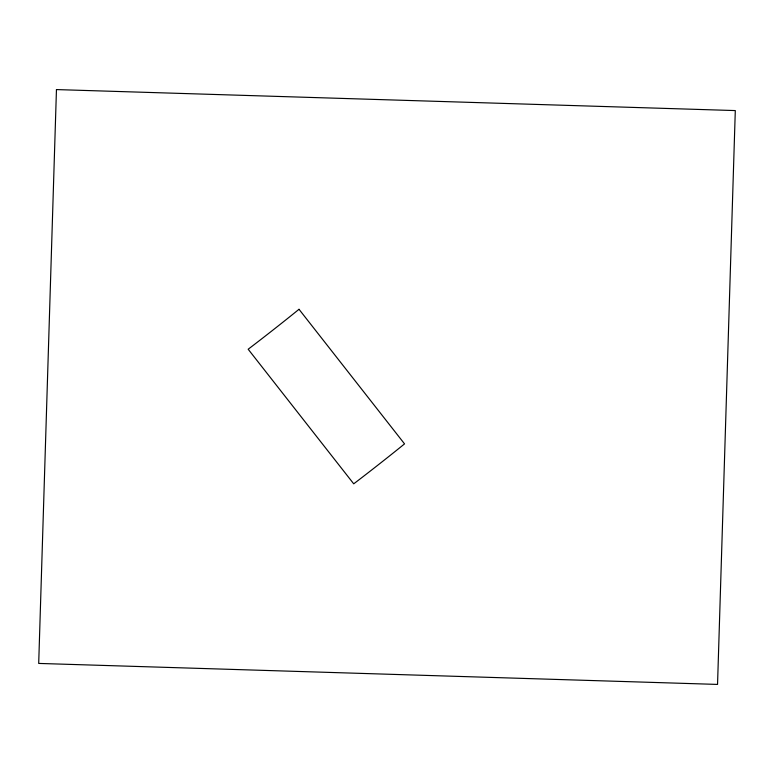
<?xml version="1.0" encoding="UTF-8"?>
<svg xmlns="http://www.w3.org/2000/svg" width="774" height="774" viewBox="0 0 774 774"><rect width="100%" height="100%" fill="white"/><g stroke="black" fill="none" stroke-linecap="round" stroke-linejoin="round"><path stroke-width="1.16" d="M299.016 309.29L404.541 443.879A58.805 1.442 -38.1 0 1 353.718 483.818L248.173 349.229A58.805 1.442 -38.1 0 0 298.996 309.3M56.454 89.581L38.7 663.424L717.546 684.419L735.3 110.576L56.454 89.581"/></g></svg>
